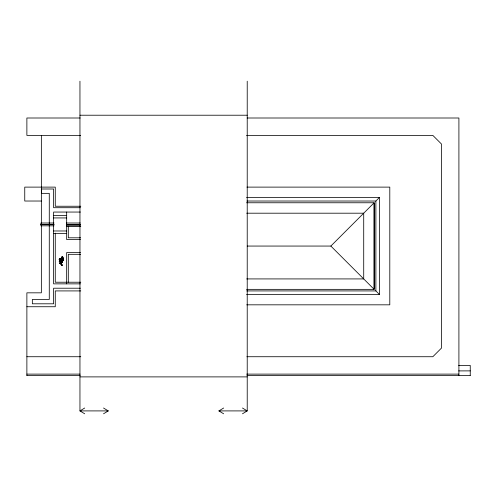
<?xml version="1.0" encoding="UTF-8"?>
<svg xmlns="http://www.w3.org/2000/svg" width="495" height="495" viewBox="0 0 495 495"><rect width="100%" height="100%" fill="white"/><g stroke="black" fill="none" stroke-linecap="round" stroke-linejoin="round"><path stroke-width="0.74" d="M62.741 259.392L63.044 259.59L62.519 258.99L62.958 259.405L62.797 260.203C61.999 260.945 62.921 261.131 62.686 259.38C63.162 260.296 62.63 261.632 62.457 260.221L61.856 260.314M60.006 263.631L60.724 262.61L59.79 263.111L60.006 263.631L60.675 263.495L61.386 262.876L61.553 262.072L61.114 262.202L61.739 262.146L60.767 263.21L61.262 262.171L60.761 261.601M62.655 258.718L62.314 257.815L62.197 258.78M62.302 258.483L61.652 259.832L62.302 260.853L62.754 260.667L62.692 259.027M60.433 262.529C61.015 262.047 59.716 262.573 59.765 261.496L59.227 261.212L60.272 260.896L60.712 259.733L60.706 260.42C61.095 259.064 60.13 258.582 61.331 258.093M60.291 262.158L60.074 261.391C60.978 259.98 60.068 258.18 61.764 258.538L61.163 259.139M62.667 258.081L62.71 257.703L62.203 257.747L62.209 258.303L62.661 258.433L62.679 257.239L62.822 257.951L62.469 256.614L61.906 256.954M61.089 259.238L62.03 258.433L62.123 256.874M62.302 260.853L62.927 260.246L62.958 259.405M61.139 258.297L61.733 259.009M62.816 258.563L62.846 257.023L62.29 256.528M60.279 260.209L60.31 259.881L60.514 260.172L59.808 260.042M60.904 259.213L61.009 258.409M61.566 259.151L62.376 257.796L62.222 258.26C60.594 257.876 64.239 259.287 62.778 258.421L61.652 258.192L62.314 257.815M61.238 260.995L61.318 259.887L60.774 261.131M62.97 259.287L63.156 258.749M60.396 263.736L62.16 265.295L61.615 263.946M63.044 259.132L62.512 258.836L62.778 259.287M59.394 259.906L59.183 259.089L59.716 258.712L61.04 259.201L59.635 258.817M59.295 259.894L60.452 259.064M62.191 262.461L61.72 262.882M60.483 261.218L60.805 261.855L60.217 262.808L60.829 263.006M60.712 259.733L60.52 261.966M62.63 260.865L62.939 260.036L62.983 260.426M62.76 260.716L62.426 261.849M62.648 259.949L62.803 259.603L62.828 260.469M61.479 262.684L62.24 261.793L61.925 262.282M62.252 258.254L62.419 258.644L62.376 257.796M62.543 260.785L62.939 260.178L61.937 259.51L61.535 260.234L62.45 261.41L62.073 261.465M61.999 260.085L62.457 260.271L62.382 259.442M61.578 258.192C62.871 257.685 61.281 258.996 61.85 257.678L62.129 258.056M60.724 264.021L60.303 263.012M60.223 260.723L60.266 261.379L59.227 261.212L61.405 262.263L60.551 261.824L59.771 263.458M59.876 259.225L59.443 259.411L60.248 258.848C60.848 259.98 59.74 257.796 59.468 259.603M62.104 258.477L62.215 258.167M59.443 259.411L59.957 258.829M61.003 263.062L61.225 262.635M59.227 261.249L60.378 261.205M61.436 263.284L61.937 262.047L61.145 262.189L62.413 261.707M61.485 259.894L61.535 260.234L62.197 258.965M62.271 258.817C63.001 258.025 60.947 258.446 62.141 258.019L62.995 258.291L62.624 257.128M61.38 263.482L61.386 264.163M62.376 258.687L62.098 258.526M61.85 261.83L60.353 263.519M60.941 263.649L61.795 265.277M60.792 259.813L61.349 259.968M62.061 257.864L62.401 257.932L61.881 258.242L62.444 258.18M60.223 262.43L60.613 261.818M61.423 258.217L61.689 258.637M62.642 260.444L62.419 260.778L62.729 260.364M61.986 261.775L62.463 261.614L61.584 261.886M60.724 259.114L60.52 258.718L61.077 259.411M62.964 260.828L62.927 260.321L62.853 260.723M62.184 261.676L62.073 261.923M60.254 263.359L61.293 261.997M61.516 265.122L62.16 265.24L61.021 263.402L62.16 265.295M60.124 259.194L60.495 258.953L60.112 259.003M61.9 257.381L62.048 257.691M62.24 261.935L62.611 261.552L61.887 261.917M247.222 246.058L330.852 246.058L374.146 202.764L374.146 289.352L246.553 289.352M246.962 201.026L375.884 201.026L379.43 197.474L379.43 294.463L246.541 294.463M61.201 258.916L61.77 258.384M61.658 259.658L62.457 260.271L62.648 259.287M60.662 260.153L60.211 260.481L59.759 260.172L59.988 260.481M61.089 262.375L61.918 262.041L61.392 262.072M61.671 258.811L60.879 259.071M61.677 258.266L61.881 257.747M62.531 259.764L62.457 260.271M84.707 408.022L79.955 410.906L84.707 413.795M103.523 413.795L108.275 410.906L103.523 408.022M223.653 413.795L218.901 410.906L223.653 408.022M242.47 413.795L247.222 410.906L247.222 81.205M61.17 258.452L60.706 258.73L61.442 258.959M60.464 262.678L60.897 262.734L60.44 263.786M59.103 259.522L59.456 259.479M61.708 259.658L61.937 259.51M60.706 262.635L61.386 262.876M60.965 258.829L60.402 258.891M60.693 259.968L60.452 260.228M62.079 258.254L62.995 258.291M60.792 260.017L61.058 260.215M79.955 115.217L247.222 115.217M80.209 118.002L26.878 118.002L26.878 135.389L80.679 135.389M247.141 118.002L458.908 118.002L458.908 375.476M246.479 135.389L432.828 135.389L441.521 144.082L441.521 348.035L432.828 356.728L246.906 356.728M246.956 187.116L389.794 187.116L389.794 304.827L246.727 304.827M246.541 197.474L379.43 197.474M41.357 201.026L24.75 201.026L24.75 187.116L55.267 187.116L55.267 206.242L80.79 206.242M246.553 202.764L374.146 202.764L374.146 289.352L330.852 246.058M80.394 207.708L53.621 207.708L53.621 188.997L41.623 188.997L41.623 193.347L49.277 193.347L49.277 299.456L32.342 299.456L32.342 303.8L53.621 303.8L53.621 288.214L80.394 288.214M80.394 212.052L53.621 212.052L53.621 283.864L80.394 283.864M246.696 213.197L363.714 213.197L363.714 278.92L246.696 278.92M53.621 215.504L66.664 215.504M53.621 217.936L66.664 217.936M54.042 223.01L40.924 223.01L40.924 225.819L54.042 225.831M66.386 223.01L80.27 223.01M40.924 224.396L54.042 224.396M66.386 224.396L80.27 224.396M40.924 224.439L54.042 224.439M66.386 224.439L80.27 224.439M66.386 225.831L80.27 225.831M66.769 226.234L80.784 226.234M53.621 230.979L66.664 230.979M53.621 233.411L66.664 233.411M80.648 237.798L68.304 237.798L68.304 226.234M80.475 239.537L66.664 239.537L66.664 212.052M80.475 252.58L66.664 252.58L66.664 283.864M80.648 254.319L68.304 254.319L68.304 282.224M80.79 282.224L55.267 282.224L55.267 233.139M80.79 290.918L55.267 290.918L55.267 306.739L26.878 306.739M246.727 290.918L375.884 290.918L379.43 294.463M26.878 356.728L80.778 356.728M458.661 365.421L470.25 365.421L470.25 375.476M458.661 370.904L470.25 370.885M26.878 374.115L80.085 374.115M246.671 374.115L458.908 374.115M26.878 375.451L80.209 375.476M247.017 375.476L470.25 375.451M79.955 376.893L247.222 376.893M108.275 410.906L79.955 410.906L79.955 81.205M218.901 410.906L247.222 410.906L242.47 408.022M59.994 259.009L59.233 259.597M59.734 260.958L60.074 261.014M59.678 259.132L59.363 258.965M59.771 259.51L60.613 259.751M62.871 258.594L62.24 258.421L63.001 258.675M62.927 260.246L62.599 259.652M59.716 259.826L59.351 259.64M62.457 259.027L62.877 259.213L62.593 258.792M61.906 258.105L62.778 258.421L62.908 257.518M60.093 261.96L60.761 262.449M60.551 261.824L60.891 262.09L60.829 261.787M61.677 260.098L62.543 260.902M60.427 261.552L60.681 261.892M60.056 261.911L60.322 262.313M60.805 261.855L61.021 262.214M62.809 259.726L62.686 259.38M61.12 260.704L60.928 259.838M62.63 259.801L62.859 260.302M61.881 260.512L62.017 261.137M62.017 256.67L62.048 257.282M62.469 256.614L62.494 257.239M375.884 201.026L375.884 290.918M41.357 135.389L41.357 292.83L26.878 292.83L26.878 375.476M63.094 260.271L63.094 260.271M60.019 261.125L60.019 261.125"/></g></svg>
